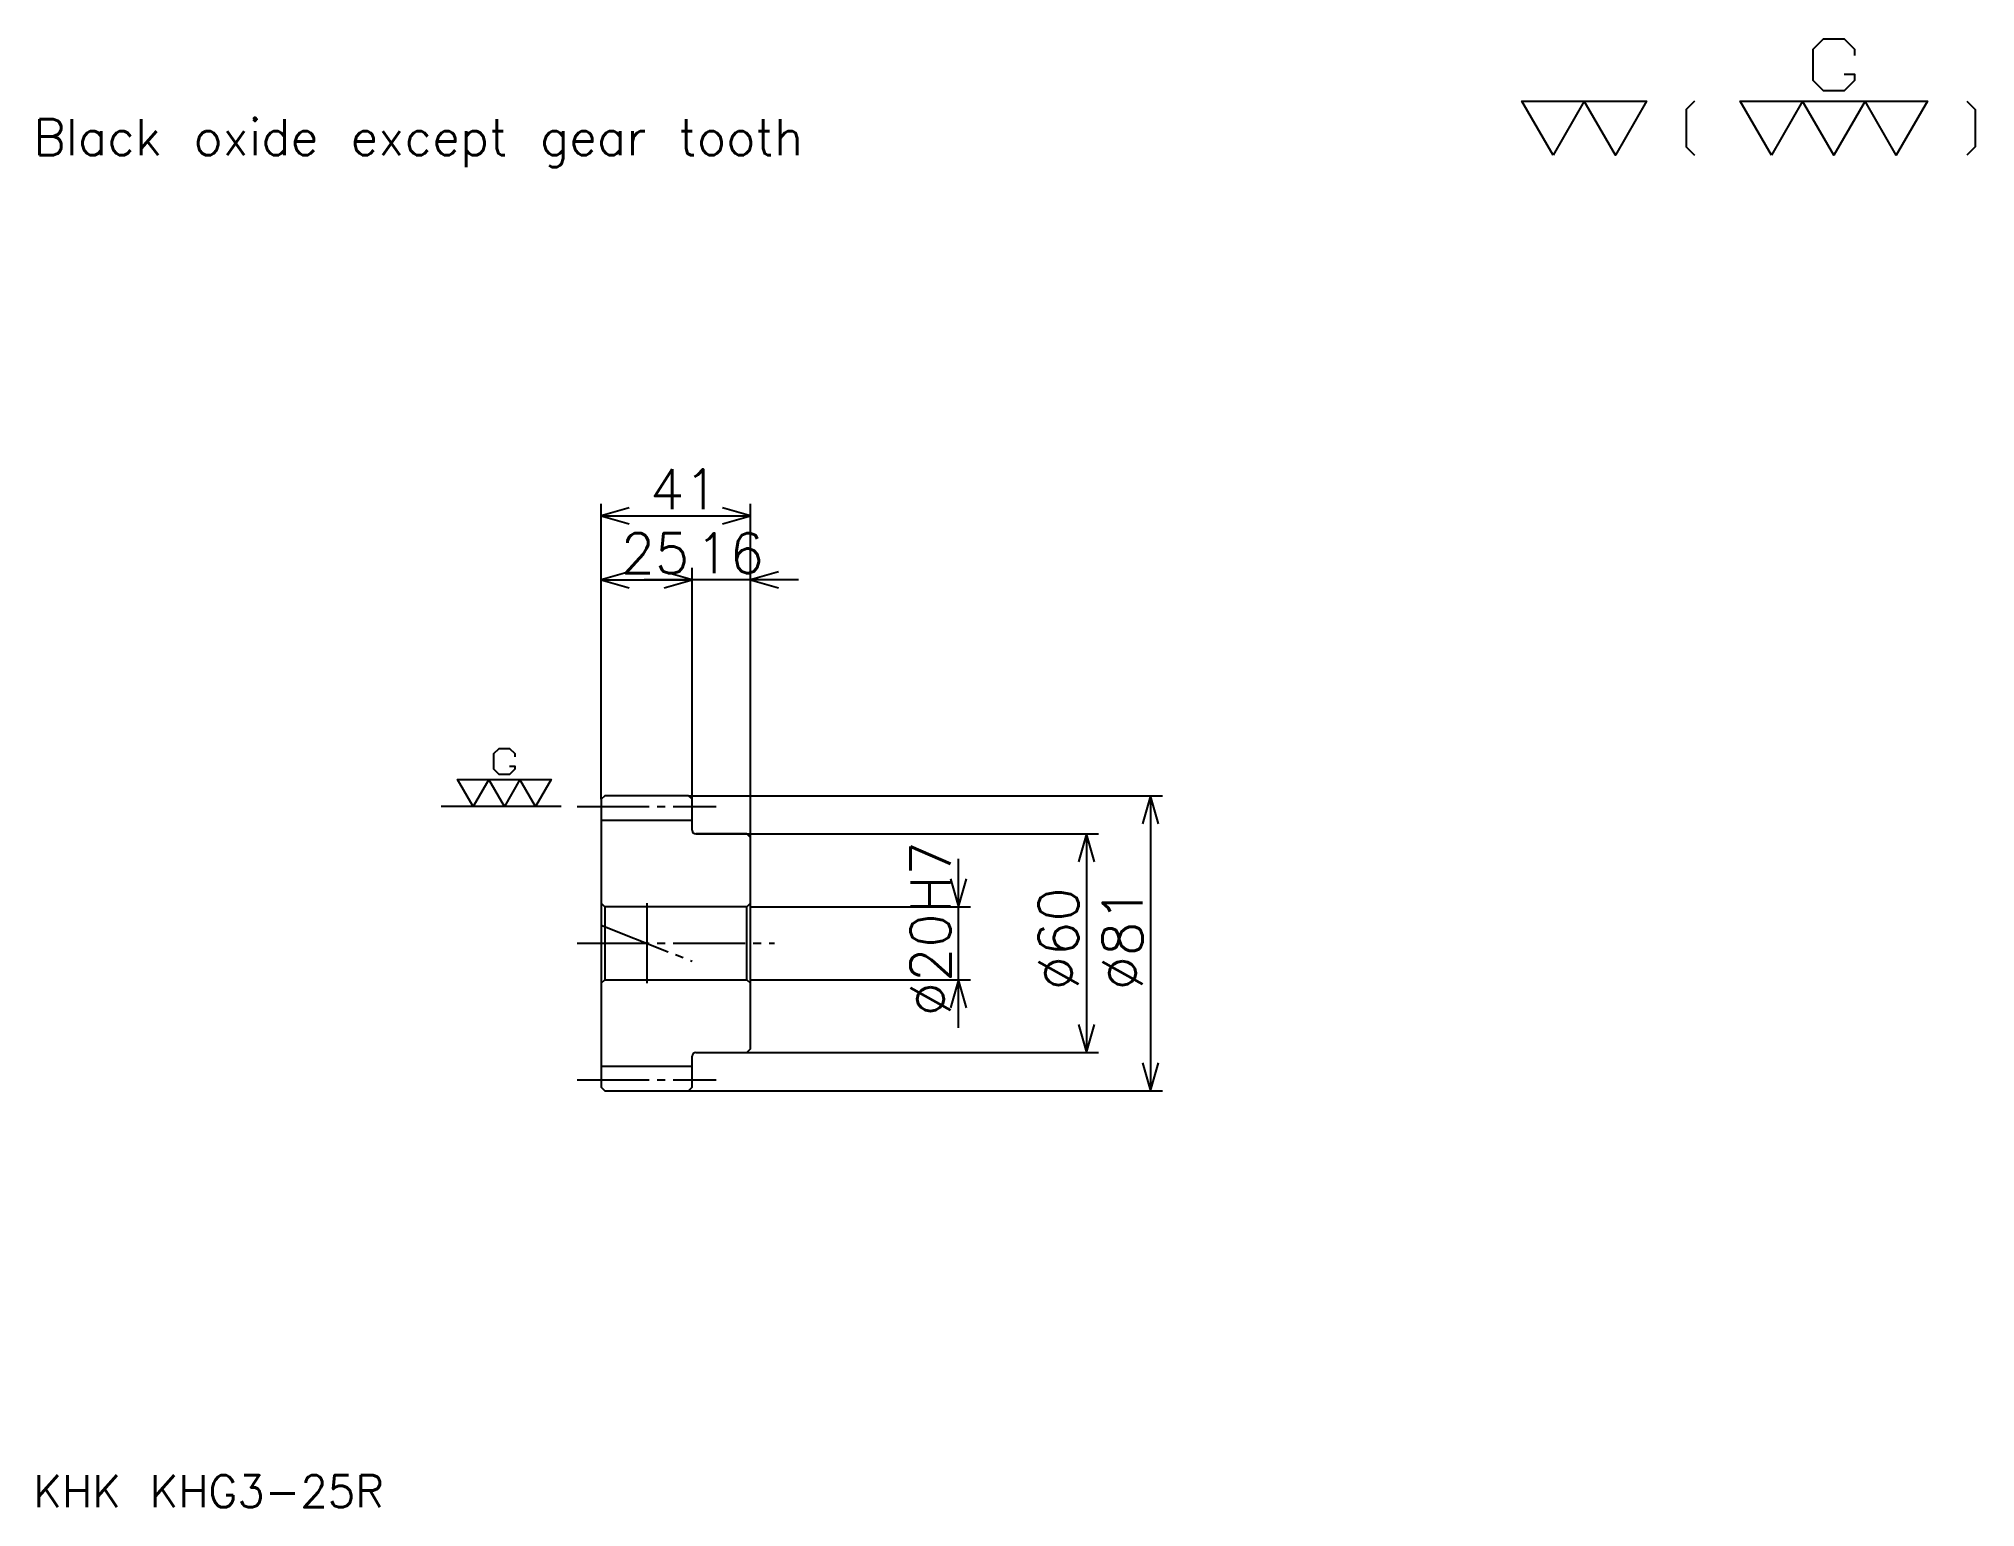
# Model space of a CAD drawing. Extents: x 23 to 555, y 24 to 427.
import ezdxf

# ---------------------------------------------------------------- set-up
doc = ezdxf.new("R2010")
doc.units = 0
doc.linetypes.add('DASHDOT', pattern=[26.347826, 19.76087, -2.195652, 2.195652, -2.195652])
doc.layers.get('0').update_dxf_attribs({"linetype": 'CONTINUOUS'})
doc.layers.add('DASHDOT', color=6, linetype='DASHDOT')
doc.styles.add('KANJI', font='TXT', dxfattribs={"bigfont": 'BIGFONT'})

msp = doc.modelspace()

# ---------------------------------------------------------------- linework, layer by layer
at = {"color": 5}
for p, q in [((177.847809, 219.445648), (177.847809, 299.586945)), ((218.847809, 219.445648), (218.847809, 299.586945)), ((177.847809, 296.293457), (218.847809, 296.293457)), ((202.847809, 219.445648), (202.847809, 282.021729)), ((177.847809, 278.728271), (202.847809, 278.728271)), ((232.021729, 278.728271), (189.673889, 278.728271)), ((177.847809, 218.445648), (177.847809, 219.445648)), ((201.847809, 219.445648), (218.847809, 219.445648)), ((202.847809, 218.445648), (202.847809, 219.445648)), ((218.847809, 219.445648), (331.923889, 219.445648)), ((218.847809, 207.945648), (218.847809, 219.445648)), ((328.630432, 219.445648), (328.630432, 138.445648)), ((203.847809, 208.945648), (218.847809, 208.945648)), ((218.847809, 208.945648), (314.358673, 208.945648)), ((311.065186, 208.945648), (311.065186, 148.945648)), ((275.934753, 155.771729), (275.934753, 202.119568)), ((218.847809, 188.945648), (279.228241, 188.945648)), ((218.847809, 168.945648), (279.228241, 168.945648)), ((203.847809, 148.945648), (218.847809, 148.945648)), ((218.847809, 148.945648), (314.358673, 148.945648)), ((201.847809, 138.445648), (218.847809, 138.445648)), ((218.847809, 138.445648), (331.923889, 138.445648))]:
    msp.add_line(p, q, dxfattribs=at)
at = {"color": 7}
for p, q in [((166.869553, 216.445648), (133.934769, 216.445648)), ((190.347809, 189.923904), (190.347809, 167.967392))]:
    msp.add_line(p, q, dxfattribs=at)
at = {"color": 4}
for p, q in [((177.847809, 212.695648), (202.847809, 212.695648)), ((178.847809, 188.945648), (178.847809, 168.945648)), ((217.847809, 188.945648), (218.847809, 189.945648)), ((217.847809, 168.945648), (218.847809, 167.945648)), ((177.847809, 145.195648), (202.847809, 145.195648))]:
    msp.add_line(p, q, dxfattribs=at)
at = {"color": 7}
for points in [[(519.052185, 417.481293), (521.906494, 417.481293), (521.906494, 415.768677), (519.052185, 412.914337), (513.343506, 412.914337), (510.489136, 415.768677), (510.489136, 424.331726), (513.343506, 427.186066), (519.052185, 427.186066), (521.906494, 424.331726), (521.906494, 422.61911)], [(439.130432, 395.217377), (430.567383, 410.059998), (464.81955, 410.059998), (456.256531, 395.217377), (447.693481, 410.059998), (439.130432, 395.217377)], [(477.949554, 410.059998), (475.666077, 407.77652), (475.666077, 397.500854), (477.949554, 395.217377)], [(499.071747, 395.217377), (490.508698, 410.059998), (541.886963, 410.059998), (533.323914, 395.217377), (524.760864, 410.059998), (516.197815, 395.217377), (507.634766, 410.059998), (499.071747, 395.217377)], [(552.733459, 410.059998), (555.016968, 407.77652), (555.016968, 397.500854), (552.733459, 395.217377)], [(152.707596, 227.577606), (154.134766, 227.577606), (154.134766, 226.721298), (152.707596, 225.294128), (149.853241, 225.294128), (148.426071, 226.721298), (148.426071, 231.002823), (149.853241, 232.429993), (152.707596, 232.429993), (154.134766, 231.002823), (154.134766, 230.146515)], [(142.717377, 216.445648), (138.435852, 223.866943), (164.124985, 223.866943), (159.84346, 216.445648), (155.561935, 223.866943), (151.280411, 216.445648), (146.998901, 223.866943), (142.717377, 216.445648)]]:
    msp.add_lwpolyline(points, dxfattribs=at)
at = {"color": 5}
for points in [[(185.532593, 298.489136), (177.847809, 296.293457), (185.532593, 294.097809)], [(211.163025, 294.097809), (218.847809, 296.293457), (211.163025, 298.489136)], [(185.532593, 280.92392), (177.847809, 278.728271), (185.532593, 276.532593)], [(195.163025, 276.532593), (202.847809, 278.728271), (195.163025, 280.92392)], [(195.163025, 276.532593), (202.847809, 278.728271), (195.163025, 280.92392)], [(226.532593, 280.92392), (218.847809, 278.728271), (226.532593, 276.532593)], [(330.82605, 211.760864), (328.630432, 219.445648), (326.434753, 211.760864)], [(313.260864, 201.260864), (311.065186, 208.945648), (308.869568, 201.260864)], [(273.739105, 196.630432), (275.934753, 188.945648), (278.130432, 196.630432)], [(278.130432, 161.260864), (275.934753, 168.945648), (273.739105, 161.260864)], [(308.869568, 156.630432), (311.065186, 148.945648), (313.260864, 156.630432)], [(326.434753, 146.130432), (328.630432, 138.445648), (330.82605, 146.130432)]]:
    msp.add_lwpolyline(points, dxfattribs=at)
at = {"color": 4}
for points in [[(202.847809, 209.945648), (202.847809, 218.445648), (201.847809, 219.445648), (178.847809, 219.445648), (177.847809, 218.445648), (177.847809, 167.945648)], [(203.847809, 148.945648), (217.847809, 148.945648), (218.847809, 149.945648), (218.847809, 207.945648), (217.847809, 208.945648), (203.847809, 208.945648)], [(177.847809, 167.945648), (178.847809, 168.945648), (217.847809, 168.945648), (217.847809, 188.945648), (178.847809, 188.945648), (177.847809, 189.945648)], [(177.847809, 167.945648), (177.847809, 139.445648), (178.847809, 138.445648), (201.847809, 138.445648), (202.847809, 139.445648), (202.847809, 147.945648)]]:
    msp.add_lwpolyline(points, dxfattribs=at)
for centre, start, end in [((203.847809, 209.945648), 180, 270), ((203.847809, 147.945648), 90, 180)]:
    msp.add_arc(centre, 1, start, end, dxfattribs=at)
at = {"layer": 'DASHDOT', "color": 7}
for p, q in [((171.260849, 216.445648), (209.434769, 216.445648)), ((177.847809, 183.869522), (202.847809, 174.021774)), ((171.260849, 178.945648), (225.434769, 178.945648)), ((171.260849, 141.445648), (209.434769, 141.445648))]:
    msp.add_line(p, q, dxfattribs=at)

# ---------------------------------------------------------------- texts
at = {"color": 7, "style": 'KANJI'}
for s, height, p in [('Black oxide except gear tooth', 9.880435, (21.956522, 395.217377)), ('41', 10.978261, (191.211945, 298.049988)), ('25', 10.978261, (183.211945, 280.484772)), ('16', 10.978261, (203.711945, 280.484772)), ('KHK KHG3-25R', 8.782609, (21.956522, 24.152174))]:
    msp.add_text(s, height=height, dxfattribs=at).set_placement(p)
for s, p in [('%%c20H7', (273.739105, 158.910324)), ('%%c60', (308.869568, 166.046188)), ('%%c81', (326.434753, 166.046188))]:
    msp.add_text(s, height=10.978261, rotation=90, dxfattribs=at).set_placement(p)

doc.saveas('drawing.dxf')
